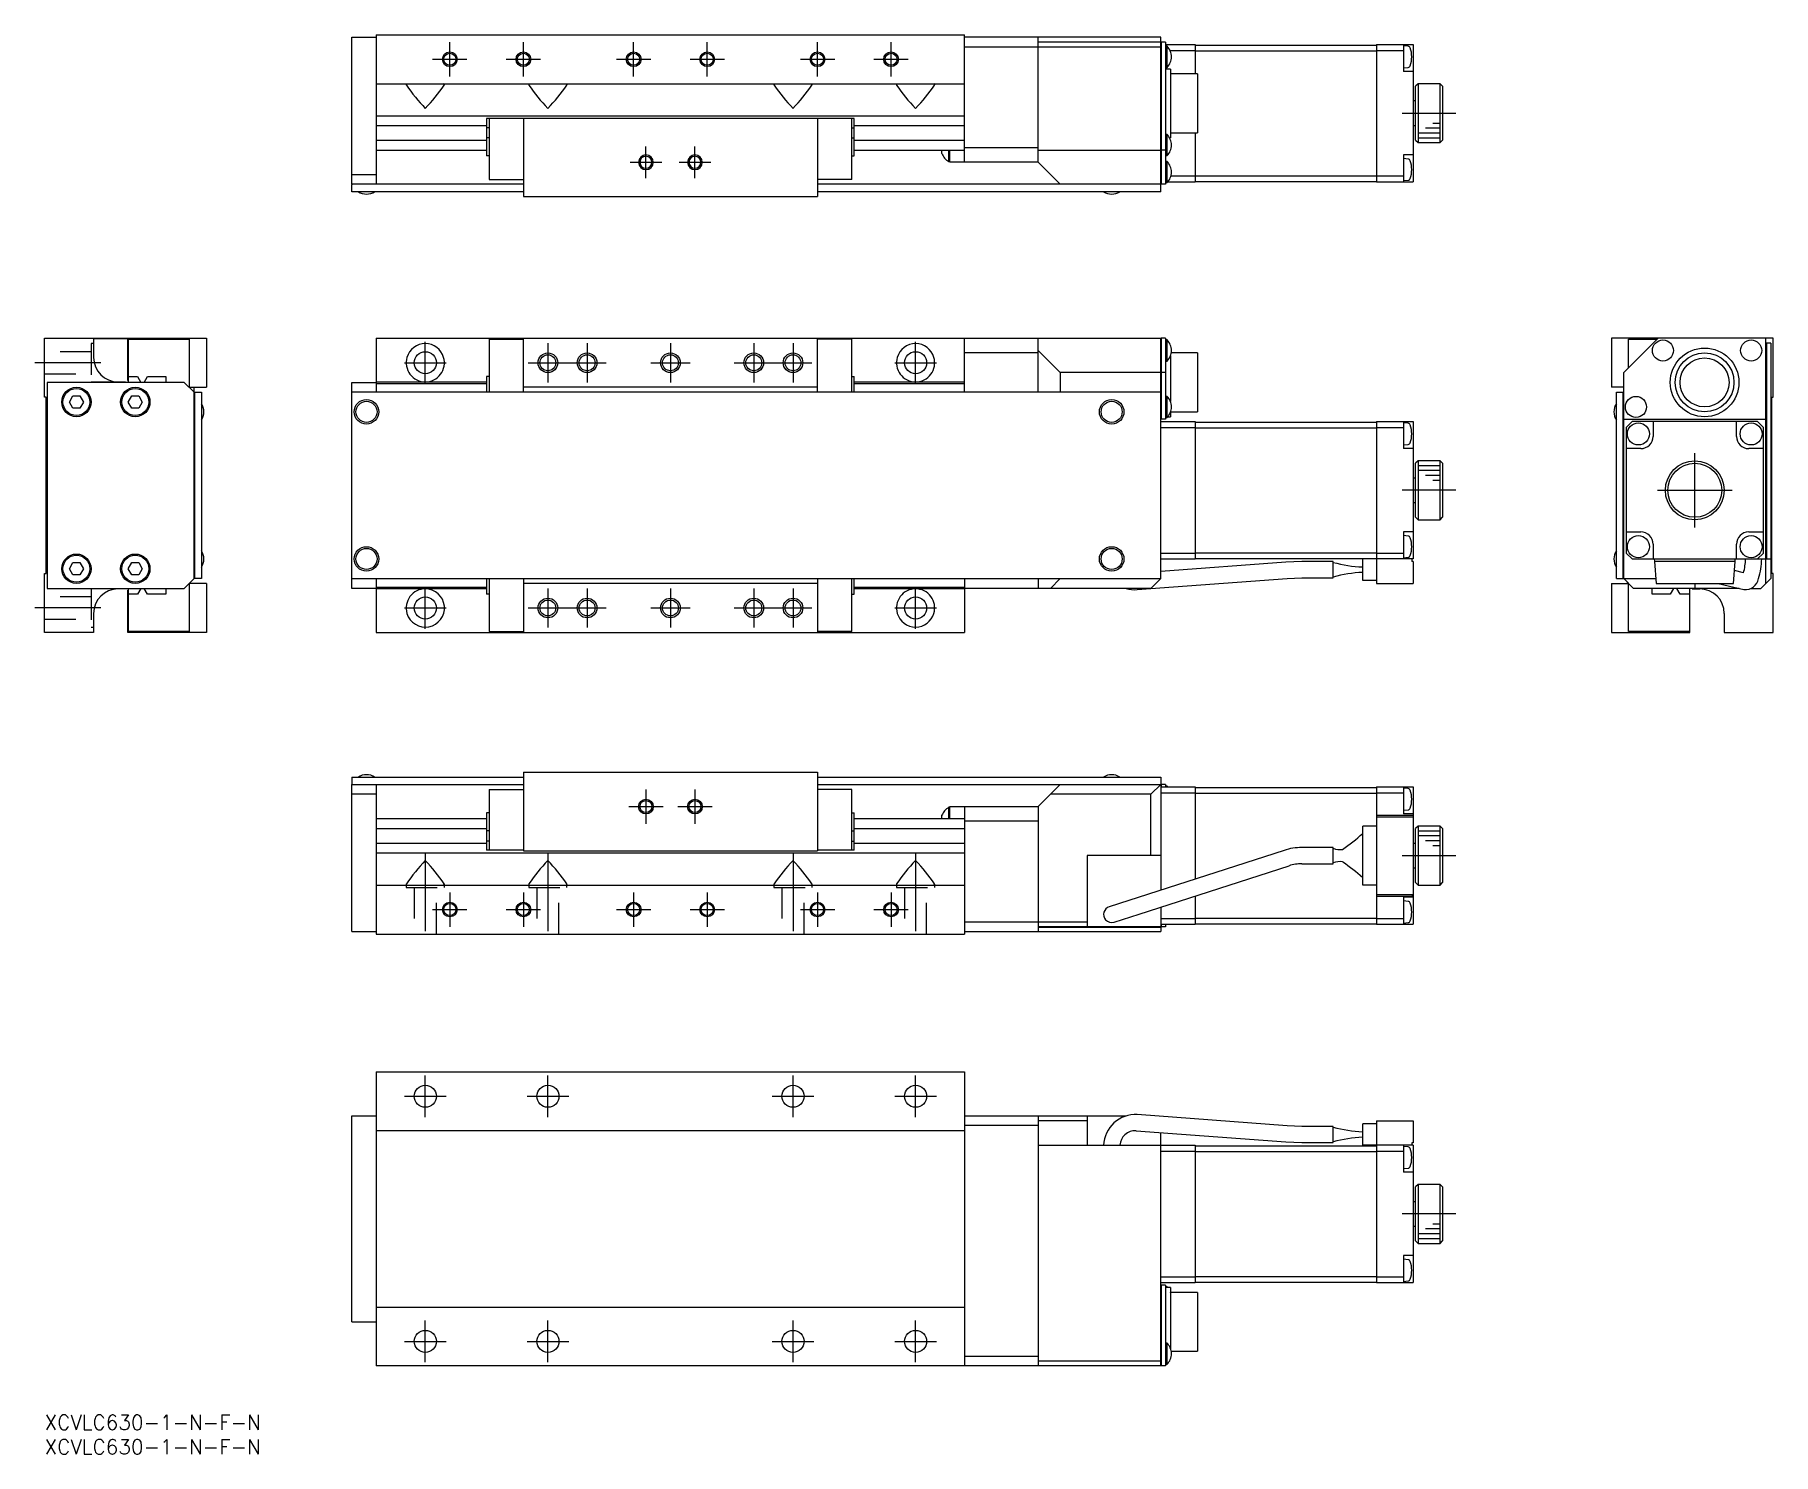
# Model space of a CAD drawing. Extents: x -2 to 353, y -8 to 281.
import ezdxf

# ---------------------------------------------------------------- set-up
doc = ezdxf.new("R2010")
doc.units = 0
doc.header["$LTSCALE"] = 0.5
doc.linetypes.add('CENTER', pattern=[50.8, 31.75, -6.35, 6.35, -6.35])
doc.linetypes.add('DASHED', pattern=[19.05, 12.7, -6.35])
for name, color, linetype in [('MSM_CENTER', 1, 'CENTER'), ('MSM_CONTINUOUS', 7, 'CONTINUOUS'), ('MSM_DASHED', 4, 'DASHED'), ('MSM_NARROW', 5, 'CONTINUOUS'), ('MSM_PART_NUMBER', 7, 'CONTINUOUS')]:
    doc.layers.add(name, color=color, linetype=linetype)
doc.styles.get("Standard").update_dxf_attribs({"font": 'txt.shx', "height": 3, "bigfont": 'bigfont.shx'})

# ---------------------------------------------------------------- blocks, each defined once
blk = doc.blocks.new('*U2')
at = {"layer": 'MSM_PART_NUMBER'}
blk.add_text('XCVLC630-1-N-F-N', height=3, dxfattribs=at).set_placement((0, -3))
blk = doc.blocks.new('*U3')
at = {"layer": 'MSM_PART_NUMBER'}
blk.add_text('XCVLC630-1-N-F-N', height=3, dxfattribs=at).set_placement((0, -8))

msp = doc.modelspace()

# ---------------------------------------------------------------- linework, layer by layer
at = {"layer": 'MSM_CENTER'}
for p, q in [((82.66, 272.96), (82.66, 279.96)), ((97.66, 272.96), (97.66, 279.96)), ((120.16, 272.96), (120.16, 279.96)), ((135.16, 272.96), (135.16, 279.96)), ((157.66, 272.96), (157.66, 279.96)), ((172.66, 272.96), (172.66, 279.96)), ((79.16, 276.46), (86.16, 276.46)), ((94.16, 276.46), (101.16, 276.46)), ((116.66, 276.46), (123.66, 276.46)), ((131.66, 276.46), (138.66, 276.46)), ((154.16, 276.46), (161.16, 276.46)), ((169.16, 276.46), (176.16, 276.46)), ((276.94, 265.46), (287.89, 265.46)), ((119.43, 255.46), (125.89, 255.46)), ((122.66, 252.23), (122.66, 258.69)), ((129.43, 255.46), (135.89, 255.46)), ((132.66, 252.23), (132.66, 258.69)), ((77.66, 210.32), (77.66, 218.82)), ((102.66, 218.57), (102.66, 210.57)), ((110.66, 218.57), (110.66, 210.57)), ((127.66, 218.57), (127.66, 210.57)), ((144.66, 218.57), (144.66, 210.57)), ((152.66, 218.57), (152.66, 210.57)), ((177.66, 210.32), (177.66, 218.82)), ((11.5, 214.57), (-2, 214.57)), ((73.41, 214.57), (81.91, 214.57)), ((98.66, 214.57), (114.66, 214.57)), ((123.66, 214.57), (131.66, 214.57)), ((140.66, 214.57), (156.66, 214.57)), ((173.41, 214.57), (181.91, 214.57)), ((336.6, 180.97), (336.6, 196.17)), ((287.89, 188.57), (276.94, 188.57)), ((329, 188.57), (344.2, 188.57)), ((77.66, 160.32), (77.66, 168.82)), ((102.66, 168.57), (102.66, 160.57)), ((110.66, 168.57), (110.66, 160.57)), ((127.66, 168.57), (127.66, 160.57)), ((144.66, 168.57), (144.66, 160.57)), ((152.66, 168.57), (152.66, 160.57)), ((177.66, 160.32), (177.66, 168.82)), ((11.5, 164.57), (-2, 164.57)), ((73.41, 164.57), (81.91, 164.57)), ((98.66, 164.57), (114.66, 164.57)), ((123.66, 164.57), (131.66, 164.57)), ((140.66, 164.57), (156.66, 164.57)), ((173.41, 164.57), (181.91, 164.57)), ((122.66, 127.57), (122.66, 120.57)), ((132.66, 127.57), (132.66, 120.57)), ((119.16, 124.07), (126.16, 124.07)), ((129.16, 124.07), (136.16, 124.07)), ((77.66, 114.57), (77.66, 96.07)), ((102.66, 114.57), (102.66, 96.07)), ((152.66, 114.57), (152.66, 96.07)), ((177.66, 114.57), (177.66, 96.07)), ((276.94, 114.07), (287.89, 114.07)), ((82.66, 106.57), (82.66, 99.57)), ((97.66, 106.57), (97.66, 99.57)), ((120.16, 106.57), (120.16, 99.57)), ((135.16, 106.57), (135.16, 99.57)), ((157.66, 106.57), (157.66, 99.57)), ((172.66, 106.57), (172.66, 99.57)), ((79.16, 103.07), (86.16, 103.07)), ((94.16, 103.07), (101.16, 103.07)), ((116.66, 103.07), (123.66, 103.07)), ((131.66, 103.07), (138.66, 103.07)), ((154.16, 103.07), (161.16, 103.07)), ((169.16, 103.07), (176.16, 103.07)), ((77.66, 60.75), (77.66, 69.25)), ((102.66, 60.75), (102.66, 69.25)), ((152.66, 60.75), (152.66, 69.25)), ((177.66, 60.75), (177.66, 69.25)), ((73.41, 65), (81.91, 65)), ((98.41, 65), (106.91, 65)), ((148.41, 65), (156.91, 65)), ((173.41, 65), (181.91, 65)), ((287.89, 41), (276.94, 41)), ((77.66, 10.75), (77.66, 19.25)), ((102.66, 10.75), (102.66, 19.25)), ((152.66, 10.75), (152.66, 19.25)), ((177.66, 10.75), (177.66, 19.25)), ((73.41, 15), (81.91, 15)), ((98.41, 15), (106.91, 15)), ((148.41, 15), (156.91, 15)), ((173.41, 15), (181.91, 15))]:
    msp.add_line(p, q, dxfattribs=at)
at = {"layer": 'MSM_CONTINUOUS'}
for p, q in [((62.66, 250.96), (62.66, 280.96)), ((62.66, 280.96), (67.66, 280.96)), ((67.66, 281.46), (67.66, 250.96)), ((67.66, 281.46), (187.66, 281.46)), ((187.66, 255.46), (187.66, 281.46)), ((227.66, 280.96), (187.66, 280.96)), ((202.66, 255.46), (202.66, 280.96)), ((227.66, 280.06), (227.66, 280.96)), ((227.66, 278.96), (187.66, 278.96)), ((227.66, 279.96), (202.66, 279.96)), ((227.66, 280.06), (227.56, 279.96)), ((227.66, 250.96), (227.66, 279.96)), ((227.76, 279.96), (227.66, 279.86)), ((227.76, 279.96), (227.76, 250.96)), ((228.66, 279.96), (227.76, 279.96)), ((228.66, 279.96), (228.66, 250.96)), ((228.66, 279.46), (234.66, 279.46)), ((228.95, 279.11), (228.66, 279.11)), ((228.95, 274.81), (228.95, 279.11)), ((229.57, 278.26), (234.66, 278.26)), ((234.66, 279.46), (234.66, 273.46)), ((234.66, 279.36), (271.66, 279.36)), ((234.66, 278.21), (271.66, 278.21)), ((271.66, 279.46), (271.66, 251.46)), ((271.66, 279.46), (279.16, 279.46)), ((271.66, 278.26), (277.16, 278.26)), ((277.16, 279.46), (277.16, 273.96)), ((278.15, 279.12), (277.16, 279.21)), ((279.16, 279.46), (279.16, 251.46)), ((228.66, 274.81), (228.95, 274.81)), ((229.66, 274.46), (228.66, 274.46)), ((229.66, 274.46), (229.66, 260.46)), ((235.16, 273.46), (229.66, 273.46)), ((235.16, 273.46), (235.16, 261.46)), ((277.16, 274.71), (278.15, 274.79)), ((279.16, 273.96), (277.16, 273.96)), ((67.66, 271.46), (187.66, 271.46)), ((73.76, 271.33), (73.92, 271.46)), ((81.56, 271.33), (81.4, 271.46)), ((98.76, 271.33), (98.92, 271.46)), ((106.56, 271.33), (106.4, 271.46)), ((148.76, 271.33), (148.92, 271.46)), ((156.56, 271.33), (156.4, 271.46)), ((173.76, 271.33), (173.92, 271.46)), ((181.56, 271.33), (181.4, 271.46)), ((280.16, 271.46), (279.66, 270.96)), ((279.66, 259.96), (279.66, 270.96)), ((284.66, 271.46), (280.16, 271.46)), ((280.16, 271.46), (280.16, 259.46)), ((285.16, 270.96), (284.66, 271.46)), ((284.66, 259.46), (284.66, 271.46)), ((285.16, 270.96), (285.16, 259.96)), ((279.66, 267.96), (279.16, 267.96)), ((67.66, 264.96), (187.66, 264.96)), ((67.66, 262.99), (90.16, 262.99)), ((90.16, 264.36), (90.16, 256.76)), ((97.66, 264.36), (90.16, 264.36)), ((90.66, 262.48), (90.16, 262.48)), ((90.66, 264.36), (90.66, 251.96)), ((97.66, 264.46), (97.66, 248.46)), ((97.66, 264.46), (157.66, 264.46)), ((157.66, 264.46), (157.66, 248.46)), ((165.16, 264.36), (157.66, 264.36)), ((164.66, 251.96), (164.66, 264.36)), ((164.66, 262.48), (165.16, 262.48)), ((165.16, 256.76), (165.16, 264.36)), ((165.16, 262.99), (187.66, 262.99)), ((279.16, 262.96), (279.66, 262.96)), ((90.16, 259.92), (67.66, 259.92)), ((90.66, 260.43), (90.16, 260.43)), ((164.66, 260.43), (165.16, 260.43)), ((187.66, 259.92), (165.16, 259.92)), ((228.95, 261.11), (228.66, 261.11)), ((228.95, 256.81), (228.95, 261.11)), ((229.46, 260.46), (229.66, 260.46)), ((229.66, 261.46), (235.16, 261.46)), ((234.66, 261.46), (234.66, 251.46)), ((279.66, 259.96), (280.16, 259.46)), ((280.16, 259.46), (284.66, 259.46)), ((284.66, 259.46), (285.16, 259.96)), ((67.66, 257.96), (90.16, 257.96)), ((90.66, 256.76), (90.16, 256.76)), ((90.66, 256.76), (90.16, 256.76)), ((164.66, 256.76), (165.16, 256.76)), ((164.66, 256.76), (165.16, 256.76)), ((165.16, 257.96), (187.66, 257.96)), ((183.01, 257.24), (183.01, 257.96)), ((184.46, 255.61), (184.46, 257.96)), ((184.46, 255.61), (184.66, 255.61)), ((184.66, 255.46), (184.66, 257.96)), ((202.66, 255.46), (184.66, 255.46)), ((187.66, 258.46), (202.66, 258.46)), ((202.66, 257.96), (227.66, 257.96)), ((202.66, 255.46), (207.16, 250.96)), ((227.66, 258), (227.76, 257.96)), ((228.66, 257.96), (227.76, 257.96)), ((228.66, 256.81), (228.95, 256.81)), ((228.95, 255.61), (228.66, 255.61)), ((228.95, 251.31), (228.95, 255.61)), ((277.16, 256.96), (277.16, 251.46)), ((279.16, 256.96), (277.16, 256.96)), ((278.15, 256.12), (277.16, 256.21)), ((62.66, 252.96), (67.66, 252.96)), ((90.66, 251.96), (97.66, 251.96)), ((90.66, 251.96), (97.66, 251.96)), ((164.66, 251.96), (157.66, 251.96)), ((164.66, 251.96), (157.66, 251.96)), ((229.75, 252.66), (234.66, 252.66)), ((234.66, 252.7), (271.66, 252.7)), ((271.66, 252.66), (277.16, 252.66)), ((277.16, 251.71), (278.15, 251.79)), ((97.66, 250.96), (62.66, 250.96)), ((62.76, 250.96), (62.66, 250.86)), ((62.66, 249.46), (62.66, 250.86)), ((97.66, 249.46), (62.66, 249.46)), ((97.66, 248.46), (157.66, 248.46)), ((227.66, 250.96), (157.66, 250.96)), ((227.66, 249.46), (157.66, 249.46)), ((227.66, 250.86), (227.56, 250.96)), ((227.66, 251.06), (227.76, 250.96)), ((227.66, 249.46), (227.66, 250.86)), ((228.66, 250.96), (227.76, 250.96)), ((228.66, 251.31), (228.95, 251.31)), ((229.1, 251.46), (234.66, 251.46)), ((234.66, 251.56), (271.66, 251.56)), ((271.66, 251.46), (279.16, 251.46)), ((0, 207.57), (0, 219.57)), ((0, 219.57), (33, 219.57)), ((10, 219.57), (10, 215.67)), ((17, 219.47), (10, 219.47)), ((17, 210.97), (17, 219.57)), ((17.1, 210.57), (17.1, 219.37)), ((17.1, 219.37), (29.5, 219.37)), ((29.5, 219.37), (29.5, 209.57)), ((33, 219.57), (33, 209.57)), ((67.66, 219.57), (227.66, 219.57)), ((67.66, 219.57), (67.66, 208.57)), ((90.66, 219.37), (90.66, 208.57)), ((90.66, 219.37), (97.66, 219.37)), ((97.66, 208.57), (97.66, 219.57)), ((157.66, 208.57), (157.66, 219.57)), ((164.66, 219.37), (157.66, 219.37)), ((164.66, 208.57), (164.66, 219.37)), ((187.66, 208.57), (187.66, 219.57)), ((202.66, 216.57), (187.66, 216.57)), ((202.66, 208.57), (202.66, 219.57)), ((202.66, 217.07), (207.16, 212.57)), ((227.66, 170.57), (227.66, 219.57)), ((227.66, 219.47), (227.76, 219.57)), ((227.76, 219.57), (227.76, 203.07)), ((228.66, 219.57), (227.76, 219.57)), ((228.66, 219.57), (228.66, 203.07)), ((228.95, 219.22), (228.66, 219.22)), ((228.95, 214.92), (228.95, 219.22)), ((235.16, 216.57), (229.82, 216.57)), ((235.16, 216.57), (235.16, 204.57)), ((352.6, 219.57), (319.6, 219.57)), ((319.6, 219.57), (319.6, 209.57)), ((329.1, 219.57), (322.1, 212.57)), ((323.1, 219.37), (328.9, 219.37)), ((323.1, 213.57), (323.1, 219.37)), ((351.1, 169.57), (351.1, 219.57)), ((352.1, 218.57), (351.1, 218.57)), ((351.2, 218.57), (351.2, 174.57)), ((352.1, 218.57), (352.1, 170.57)), ((352.6, 207.57), (352.6, 219.57)), ((228.66, 214.92), (228.95, 214.92)), ((229.66, 216), (229.66, 206.65)), ((28.5, 210.57), (0.5, 210.57)), ((0.5, 210.57), (0.5, 168.57)), ((15, 210.67), (16.5, 210.67)), ((16.5, 210.57), (16.5, 210.67)), ((17.1, 210.97), (17, 210.97)), ((17.1, 211.77), (18.98, 211.77)), ((18.98, 211.77), (19.66, 210.58)), ((20.34, 210.58), (21.02, 211.77)), ((21.02, 211.77), (24.7, 211.77)), ((24.7, 211.77), (24.7, 210.57)), ((30.5, 208.57), (28.5, 210.57)), ((29.7, 209.57), (33, 209.57)), ((29.7, 209.37), (29.7, 209.57)), ((30.5, 170.57), (30.5, 209.57)), ((62.66, 168.57), (62.66, 210.57)), ((62.66, 210.57), (67.66, 210.57)), ((67.66, 210.67), (90.16, 210.67)), ((67.66, 210.37), (90.16, 210.37)), ((90.66, 211.77), (90.16, 211.77)), ((90.16, 211.77), (90.16, 208.57)), ((157.66, 209.57), (97.66, 209.57)), ((164.66, 211.77), (165.16, 211.77)), ((165.16, 208.57), (165.16, 211.77)), ((165.16, 210.67), (187.66, 210.67)), ((165.16, 210.37), (187.66, 210.37)), ((207.16, 212.57), (207.16, 208.57)), ((227.66, 212.57), (207.16, 212.57)), ((227.66, 212.53), (227.76, 212.57)), ((228.66, 212.57), (227.76, 212.57)), ((322.1, 209.57), (319.6, 209.57)), ((322.1, 170.57), (322.1, 212.57)), ((0.3, 207.57), (0, 207.57)), ((0.3, 171.57), (0.3, 207.57)), ((5.06, 206.57), (5.78, 207.82)), ((5.78, 205.32), (5.06, 206.57)), ((5.78, 207.82), (7.22, 207.82)), ((7.22, 207.82), (7.94, 206.57)), ((7.94, 206.57), (7.22, 205.32)), ((17.06, 206.57), (17.78, 207.82)), ((17.78, 205.32), (17.06, 206.57)), ((17.78, 207.82), (19.22, 207.82)), ((19.22, 207.82), (19.94, 206.57)), ((19.94, 206.57), (19.22, 205.32)), ((30.5, 208.57), (32, 208.57)), ((30.6, 208.57), (30.6, 170.57)), ((32, 208.57), (32, 170.57)), ((227.66, 208.57), (62.66, 208.57)), ((228.95, 207.72), (228.66, 207.72)), ((228.95, 203.42), (228.95, 207.72)), ((320.6, 208.57), (322.1, 208.57)), ((320.6, 170.57), (320.6, 208.57)), ((322, 170.57), (322, 208.57)), ((352.3, 207.57), (352.6, 207.57)), ((352.3, 171.57), (352.3, 207.57)), ((7.22, 205.32), (5.78, 205.32)), ((19.22, 205.32), (17.78, 205.32)), ((227.66, 203.17), (227.76, 203.07)), ((227.66, 202.57), (234.66, 202.57)), ((228.66, 203.07), (227.76, 203.07)), ((228.66, 203.42), (228.95, 203.42)), ((229.1, 203.57), (229.66, 203.57)), ((229.66, 204.5), (229.66, 203.57)), ((229.69, 204.57), (235.16, 204.57)), ((234.66, 202.57), (234.66, 174.57)), ((234.66, 202.47), (271.66, 202.47)), ((271.66, 202.57), (279.16, 202.57)), ((271.66, 202.57), (271.66, 169.57)), ((277.16, 202.57), (277.16, 197.07)), ((278.15, 202.24), (277.16, 202.32)), ((279.16, 202.57), (279.16, 174.57)), ((322.1, 203.07), (351.1, 203.07)), ((323.8, 202.57), (322.6, 201.37)), ((349.4, 202.57), (323.8, 202.57)), ((328.1, 202.57), (328.1, 199.57)), ((345.1, 199.57), (345.1, 202.57)), ((350.6, 201.37), (349.4, 202.57)), ((227.66, 201.37), (234.66, 201.37)), ((234.66, 201.33), (271.66, 201.33)), ((271.66, 201.37), (277.16, 201.37)), ((322.6, 201.37), (322.6, 175.77)), ((350.6, 175.77), (350.6, 201.37)), ((277.16, 197.82), (278.15, 197.91)), ((279.16, 197.07), (277.16, 197.07)), ((325.6, 197.07), (322.6, 197.07)), ((350.6, 197.07), (347.6, 197.07)), ((280.16, 194.57), (279.66, 194.07)), ((279.66, 183.07), (279.66, 194.07)), ((280.16, 194.57), (280.16, 182.57)), ((284.66, 194.57), (280.16, 194.57)), ((284.66, 182.57), (284.66, 194.57)), ((285.16, 194.07), (284.66, 194.57)), ((285.16, 194.07), (285.16, 183.07)), ((279.66, 191.07), (279.16, 191.07)), ((279.16, 186.07), (279.66, 186.07)), ((279.66, 183.07), (280.16, 182.57)), ((280.16, 182.57), (284.66, 182.57)), ((284.66, 182.57), (285.16, 183.07)), ((277.16, 180.07), (277.16, 174.57)), ((279.16, 180.07), (277.16, 180.07)), ((278.15, 179.24), (277.16, 179.32)), ((322.6, 180.07), (325.6, 180.07)), ((328.1, 177.57), (328.1, 174.57)), ((345.1, 174.57), (345.1, 177.57)), ((347.6, 180.07), (350.6, 180.07)), ((5.06, 172.57), (5.78, 173.82)), ((5.78, 173.82), (7.22, 173.82)), ((7.22, 173.82), (7.94, 172.57)), ((17.06, 172.57), (17.78, 173.82)), ((17.78, 173.82), (19.22, 173.82)), ((19.22, 173.82), (19.94, 172.57)), ((227.66, 175.77), (234.66, 175.77)), ((227.66, 174.67), (227.76, 174.57)), ((253.21, 173.9), (227.66, 171.98)), ((227.76, 174.57), (234.66, 174.57)), ((234.66, 175.82), (271.66, 175.82)), ((234.66, 174.67), (271.66, 174.67)), ((256.48, 174.02), (253.21, 173.9)), ((262.86, 174.02), (256.48, 174.02)), ((262.86, 170.72), (262.86, 174.02)), ((268.86, 170.17), (268.86, 174.57)), ((279.16, 174.57), (268.86, 174.57)), ((271.66, 175.77), (277.16, 175.77)), ((277.16, 174.82), (278.15, 174.91)), ((278.86, 174.57), (278.86, 174.07)), ((279.16, 174.07), (278.86, 174.07)), ((279.16, 174.07), (279.16, 169.57)), ((322.6, 175.77), (323.8, 174.57)), ((323.8, 174.57), (351.1, 174.57)), ((328.35, 174.57), (328.39, 174.07)), ((344.82, 174.07), (328.39, 174.07)), ((328.39, 174.07), (328.7, 169.57)), ((344.5, 169.57), (344.82, 174.07)), ((344.82, 174.07), (344.85, 174.57)), ((349.4, 174.57), (350.6, 175.77)), ((351.2, 174.57), (351.1, 174.67)), ((351.2, 174.57), (352.1, 174.57)), ((0, 159.57), (0, 171.57)), ((0, 171.57), (0.3, 171.57)), ((5.78, 171.32), (5.06, 172.57)), ((7.22, 171.32), (5.78, 171.32)), ((7.94, 172.57), (7.22, 171.32)), ((17.78, 171.32), (17.06, 172.57)), ((19.22, 171.32), (17.78, 171.32)), ((19.94, 172.57), (19.22, 171.32)), ((28.5, 168.57), (30.5, 170.57)), ((32, 170.57), (30.5, 170.57)), ((62.66, 170.57), (227.66, 170.57)), ((67.66, 170.57), (67.66, 159.57)), ((90.16, 170.57), (90.16, 167.37)), ((90.66, 170.57), (90.66, 159.77)), ((97.66, 170.57), (97.66, 159.57)), ((157.66, 170.57), (157.66, 159.57)), ((164.66, 159.77), (164.66, 170.57)), ((165.16, 167.37), (165.16, 170.57)), ((187.66, 170.57), (187.66, 159.57)), ((202.66, 170.57), (202.66, 168.57)), ((207.16, 170.57), (205.16, 168.57)), ((222.89, 168.31), (253.46, 170.61)), ((225.66, 168.57), (227.66, 170.57)), ((253.46, 170.61), (256.48, 170.72)), ((256.48, 170.72), (262.86, 170.72)), ((320.6, 170.57), (328.63, 170.57)), ((324.1, 168.57), (322.1, 170.57)), ((346.53, 171.75), (344.69, 172.18)), ((350.1, 168.57), (352.1, 170.57)), ((352.6, 171.57), (352.3, 171.57)), ((352.6, 159.57), (352.6, 171.57)), ((0.5, 168.57), (28.5, 168.57)), ((16.5, 168.47), (15, 168.47)), ((16.5, 168.47), (16.5, 168.57)), ((17, 159.57), (17, 168.17)), ((17, 168.17), (17.1, 168.17)), ((17.1, 159.77), (17.1, 168.57)), ((18.98, 167.37), (17.1, 167.37)), ((19.66, 168.57), (18.98, 167.37)), ((21.02, 167.37), (20.34, 168.57)), ((24.7, 167.37), (21.02, 167.37)), ((24.7, 168.57), (24.7, 167.37)), ((29.5, 169.57), (29.5, 159.77)), ((29.7, 169.57), (29.7, 169.77)), ((33, 169.57), (29.7, 169.57)), ((33, 169.57), (33, 159.57)), ((67.66, 168.57), (62.66, 168.57)), ((90.16, 168.77), (67.66, 168.77)), ((90.16, 168.47), (67.66, 168.47)), ((90.66, 167.37), (90.16, 167.37)), ((157.66, 169.57), (97.66, 169.57)), ((164.66, 167.37), (165.16, 167.37)), ((187.66, 168.77), (165.16, 168.77)), ((187.66, 168.47), (165.16, 168.47)), ((225.66, 168.57), (187.66, 168.57)), ((271.66, 170.17), (268.86, 170.17)), ((271.66, 169.57), (279.16, 169.57)), ((319.6, 169.57), (319.6, 159.57)), ((319.6, 169.57), (322.9, 169.57)), ((322.9, 169.57), (322.9, 169.77)), ((323.1, 159.77), (323.1, 169.57)), ((345.63, 168.57), (324.1, 168.57)), ((327.9, 167.37), (327.9, 168.57)), ((331.58, 167.37), (327.9, 167.37)), ((328.7, 169.57), (344.5, 169.57)), ((332.27, 168.57), (331.58, 167.37)), ((333.63, 167.37), (332.94, 168.57)), ((335.5, 167.37), (333.63, 167.37)), ((335.5, 168.57), (335.5, 159.77)), ((335.6, 168.17), (335.5, 168.17)), ((335.6, 159.57), (335.6, 168.17)), ((336.1, 168.47), (336.1, 168.57)), ((336.1, 168.47), (337.6, 168.47)), ((336.6, 169.57), (336.6, 168.57)), ((341.34, 169.57), (346.58, 168.35)), ((346.58, 168.35), (346.6, 168.35)), ((348.13, 168.57), (350.1, 168.57)), ((10, 163.47), (10, 159.57)), ((342.6, 163.47), (342.6, 159.57)), ((10, 159.57), (0, 159.57)), ((33, 159.57), (17, 159.57)), ((29.5, 159.77), (17.1, 159.77)), ((67.66, 159.57), (187.66, 159.57)), ((90.66, 159.77), (97.66, 159.77)), ((164.66, 159.77), (157.66, 159.77)), ((319.6, 159.57), (335.6, 159.57)), ((335.5, 159.77), (323.1, 159.77)), ((342.6, 159.57), (352.6, 159.57)), ((62.66, 130.07), (62.66, 128.67)), ((62.66, 130.07), (97.66, 130.07)), ((62.66, 128.67), (62.76, 128.57)), ((62.66, 128.57), (97.66, 128.57)), ((62.66, 98.57), (62.66, 128.57)), ((67.66, 128.57), (67.66, 98.07)), ((97.66, 131.07), (97.66, 115.07)), ((97.66, 131.07), (157.66, 131.07)), ((157.66, 131.07), (157.66, 115.07)), ((157.66, 130.07), (227.66, 130.07)), ((157.66, 128.57), (227.66, 128.57)), ((207.16, 128.57), (202.76, 124.17)), ((225.66, 126.57), (227.66, 128.57)), ((227.56, 128.57), (227.66, 128.67)), ((227.66, 130.07), (227.66, 128.67)), ((227.66, 128.57), (227.66, 107.02)), ((227.66, 128.47), (227.76, 128.57)), ((227.66, 128.07), (234.66, 128.07)), ((227.76, 128.57), (227.76, 128.07)), ((228.66, 128.57), (227.76, 128.57)), ((228.66, 128.57), (228.66, 128.07)), ((228.95, 128.22), (228.66, 128.22)), ((228.95, 128.07), (228.95, 128.22)), ((234.66, 128.07), (234.66, 109.28)), ((234.66, 127.97), (271.66, 127.97)), ((271.66, 128.07), (271.66, 100.07)), ((271.66, 128.07), (279.16, 128.07)), ((277.16, 128.07), (277.16, 122.57)), ((278.15, 127.73), (277.16, 127.82)), ((279.16, 128.07), (279.16, 100.07)), ((67.66, 126.57), (62.66, 126.57)), ((90.66, 127.57), (90.66, 115.17)), ((90.66, 127.57), (97.66, 127.57)), ((164.66, 127.57), (157.66, 127.57)), ((164.66, 115.17), (164.66, 127.57)), ((202.66, 124.07), (202.76, 124.17)), ((225.66, 126.57), (205.16, 126.57)), ((225.66, 114.07), (225.66, 126.57)), ((227.66, 126.97), (227.76, 126.87)), ((227.76, 126.87), (234.66, 126.87)), ((227.76, 107.06), (227.76, 126.87)), ((234.66, 126.82), (271.66, 126.82)), ((271.66, 126.87), (277.16, 126.87)), ((90.16, 121.57), (67.66, 121.57)), ((90.16, 122.77), (90.16, 115.17)), ((90.66, 122.77), (90.16, 122.77)), ((164.66, 122.77), (165.16, 122.77)), ((165.16, 115.17), (165.16, 122.77)), ((187.66, 121.57), (165.16, 121.57)), ((183.01, 121.57), (183.01, 122.29)), ((184.46, 121.57), (184.46, 123.92)), ((184.66, 123.92), (184.46, 123.92)), ((184.66, 124.07), (202.66, 124.07)), ((184.66, 121.57), (184.66, 124.07)), ((187.66, 124.07), (187.66, 98.07)), ((202.66, 121.07), (187.76, 121.07)), ((202.66, 124.07), (202.66, 98.57)), ((271.66, 122.32), (278.86, 122.32)), ((271.66, 121.97), (279.16, 121.97)), ((277.16, 123.32), (278.15, 123.4)), ((279.16, 122.57), (277.16, 122.57)), ((278.86, 122.32), (278.86, 122.28)), ((279.16, 122.28), (278.86, 122.28)), ((67.66, 119.6), (90.16, 119.6)), ((90.66, 119.09), (90.16, 119.09)), ((90.66, 117.04), (90.16, 117.04)), ((164.66, 119.09), (165.16, 119.09)), ((164.66, 117.04), (165.16, 117.04)), ((165.16, 119.6), (187.66, 119.6)), ((268.86, 108.07), (268.86, 120.07)), ((271.66, 120.07), (268.86, 120.07)), ((280.16, 120.07), (279.66, 119.57)), ((279.66, 108.57), (279.66, 119.57)), ((280.16, 120.07), (280.16, 108.07)), ((284.66, 120.07), (280.16, 120.07)), ((284.66, 108.07), (284.66, 120.07)), ((285.16, 119.57), (284.66, 120.07)), ((285.16, 119.57), (285.16, 108.57)), ((90.16, 116.53), (67.66, 116.53)), ((187.66, 114.57), (67.66, 114.57)), ((97.66, 115.17), (90.16, 115.17)), ((97.66, 115.07), (157.66, 115.07)), ((165.16, 115.17), (157.66, 115.17)), ((187.66, 116.53), (165.16, 116.53)), ((212.66, 114.07), (212.66, 99.57)), ((227.66, 114.07), (212.66, 114.07)), ((252.82, 115.14), (217.17, 103.64)), ((262.86, 115.72), (256.48, 115.72)), ((262.86, 112.42), (262.86, 115.72)), ((279.66, 116.57), (279.16, 116.57)), ((223.27, 102.14), (253.84, 112)), ((256.48, 112.42), (262.86, 112.42)), ((264.72, 112.81), (264.81, 112.77)), ((279.16, 111.57), (279.66, 111.57)), ((67.66, 108.07), (187.66, 108.07)), ((73.76, 108.19), (73.92, 108.07)), ((81.56, 108.19), (81.4, 108.07)), ((98.76, 108.19), (98.92, 108.07)), ((106.56, 108.19), (106.4, 108.07)), ((148.76, 108.19), (148.92, 108.07)), ((156.56, 108.19), (156.4, 108.07)), ((173.76, 108.19), (173.92, 108.07)), ((181.56, 108.19), (181.4, 108.07)), ((271.66, 108.07), (268.86, 108.07)), ((279.66, 108.57), (280.16, 108.07)), ((280.16, 108.07), (284.66, 108.07)), ((284.66, 108.07), (285.16, 108.57)), ((227.66, 103.56), (227.66, 99.57)), ((227.76, 101.27), (227.76, 103.59)), ((234.66, 105.82), (234.66, 100.07)), ((271.66, 106.17), (279.16, 106.17)), ((271.66, 105.82), (278.86, 105.82)), ((277.16, 105.57), (277.16, 100.07)), ((279.16, 105.57), (277.16, 105.57)), ((278.15, 104.73), (277.16, 104.82)), ((279.16, 105.85), (278.86, 105.85)), ((278.86, 105.85), (278.86, 105.82)), ((187.66, 100.57), (212.66, 100.57)), ((227.66, 99.57), (202.66, 99.57)), ((202.66, 99.47), (227.66, 99.47)), ((218.18, 100.5), (223.27, 102.14)), ((227.66, 99.47), (227.56, 99.57)), ((227.76, 101.27), (227.66, 101.17)), ((227.66, 100.07), (234.66, 100.07)), ((227.76, 99.57), (227.66, 99.67)), ((227.66, 99.47), (227.66, 98.57)), ((227.76, 101.27), (234.66, 101.27)), ((227.76, 100.07), (227.76, 99.57)), ((228.66, 99.57), (227.76, 99.57)), ((228.66, 100.07), (228.66, 99.57)), ((234.66, 101.31), (271.66, 101.31)), ((234.66, 100.17), (271.66, 100.17)), ((271.66, 101.27), (277.16, 101.27)), ((271.66, 100.07), (279.16, 100.07)), ((277.16, 100.32), (278.15, 100.4)), ((62.66, 98.57), (67.66, 98.57)), ((67.66, 98.07), (187.66, 98.07)), ((187.66, 98.57), (227.66, 98.57)), ((67.66, 70), (187.66, 70)), ((67.66, 70), (67.66, 10)), ((187.66, 70), (187.66, 10)), ((62.66, 61), (67.66, 61)), ((62.66, 19), (62.66, 61)), ((187.66, 61), (220.59, 61)), ((202.66, 61), (202.66, 10)), ((212.66, 61), (212.66, 55)), ((253.46, 58.96), (222.89, 61.26)), ((67.66, 58), (187.66, 58)), ((202.66, 59), (187.66, 59)), ((212.66, 60), (202.66, 60)), ((222.64, 57.97), (253.21, 55.67)), ((227.66, 10), (227.66, 57.59)), ((256.48, 58.85), (253.46, 58.96)), ((262.86, 58.85), (256.48, 58.85)), ((262.86, 55.55), (262.86, 58.85)), ((268.86, 55), (268.86, 59.4)), ((271.66, 59.4), (268.86, 59.4)), ((271.66, 60), (271.66, 27)), ((271.66, 60), (279.16, 60)), ((279.16, 60), (279.16, 55.5)), ((202.66, 55), (227.66, 55)), ((227.76, 55), (227.66, 54.9)), ((227.66, 53.8), (234.66, 53.8)), ((227.76, 55), (234.66, 55)), ((234.66, 55), (234.66, 27)), ((234.66, 54.9), (271.66, 54.9)), ((234.66, 53.76), (271.66, 53.76)), ((253.21, 55.67), (256.48, 55.55)), ((256.48, 55.55), (262.86, 55.55)), ((279.16, 55), (268.86, 55)), ((271.66, 53.8), (277.16, 53.8)), ((277.16, 55), (277.16, 49.5)), ((278.15, 54.66), (277.16, 54.75)), ((279.16, 55.5), (278.86, 55.5)), ((278.86, 55.5), (278.86, 55)), ((279.16, 55), (279.16, 27)), ((277.16, 50.25), (278.15, 50.34)), ((279.16, 49.5), (277.16, 49.5)), ((280.16, 47), (279.66, 46.5)), ((279.66, 35.5), (279.66, 46.5)), ((280.16, 47), (280.16, 35)), ((284.66, 47), (280.16, 47)), ((284.66, 35), (284.66, 47)), ((285.16, 46.5), (284.66, 47)), ((285.16, 46.5), (285.16, 35.5)), ((279.66, 43.5), (279.16, 43.5)), ((279.16, 38.5), (279.66, 38.5)), ((279.66, 35.5), (280.16, 35)), ((284.66, 35), (285.16, 35.5)), ((279.16, 32.5), (277.16, 32.5)), ((277.16, 32.5), (277.16, 27)), ((280.16, 35), (284.66, 35)), ((278.15, 31.66), (277.16, 31.75)), ((227.66, 28.2), (234.66, 28.2)), ((227.66, 27), (234.66, 27)), ((227.76, 26.5), (227.66, 26.4)), ((227.76, 26.5), (227.76, 10)), ((228.66, 26.5), (227.76, 26.5)), ((228.66, 26.5), (228.66, 10)), ((228.95, 26.15), (228.66, 26.15)), ((229.66, 26), (228.66, 26)), ((228.95, 26), (228.95, 26.15)), ((229.66, 26), (229.66, 13.58)), ((235.16, 25), (229.66, 25)), ((234.66, 28.24), (271.66, 28.24)), ((234.66, 27.1), (271.66, 27.1)), ((235.16, 25), (235.16, 13)), ((271.66, 28.2), (277.16, 28.2)), ((271.66, 27), (279.16, 27)), ((277.16, 27.25), (278.15, 27.34)), ((67.66, 22), (187.66, 22)), ((62.66, 19), (67.66, 19)), ((228.95, 14.65), (228.66, 14.65)), ((228.95, 10.35), (228.95, 14.65)), ((187.66, 12), (202.66, 12)), ((227.66, 11), (202.66, 11)), ((229.82, 13), (235.16, 13)), ((227.66, 10), (67.66, 10)), ((227.76, 10), (227.66, 10.1)), ((228.66, 10), (227.76, 10)), ((228.66, 10.35), (228.95, 10.35))]:
    msp.add_line(p, q, dxfattribs=at)
for centre, radius in [((82.66, 276.46), 1.23), ((97.66, 276.46), 1.23), ((120.16, 276.46), 1.23), ((135.16, 276.46), 1.23), ((157.66, 276.46), 1.23), ((172.66, 276.46), 1.23), ((77.66, 214.57), 2.25), ((177.66, 214.57), 2.25), ((330.1, 217.07), 2.15), ((338.6, 210.57), 7), ((338.6, 210.57), 6), ((348.1, 217.07), 2.15), ((102.66, 214.57), 1.62), ((110.66, 214.57), 1.62), ((127.66, 214.57), 1.62), ((144.66, 214.57), 1.62), ((152.66, 214.57), 1.62), ((338.6, 210.57), 5), ((6.5, 206.57), 3), ((6.5, 206.57), 2.75), ((18.5, 206.57), 3), ((18.5, 206.57), 2.75), ((65.66, 204.57), 2.5), ((65.66, 204.57), 2.15), ((217.66, 204.57), 2.5), ((217.66, 204.57), 2.15), ((324.6, 205.57), 2.15), ((325.1, 200.07), 2.25), ((348.1, 200.07), 2.25), ((336.6, 188.57), 6), ((336.6, 188.57), 5.5), ((325.1, 177.07), 2.25), ((348.1, 177.07), 2.25), ((6.5, 172.57), 3), ((6.5, 172.57), 2.75), ((18.5, 172.57), 3), ((18.5, 172.57), 2.75), ((65.66, 174.57), 2.5), ((65.66, 174.57), 2.15), ((217.66, 174.57), 2.5), ((217.66, 174.57), 2.15), ((77.66, 164.57), 2.25), ((177.66, 164.57), 2.25), ((102.66, 164.57), 1.62), ((110.66, 164.57), 1.62), ((127.66, 164.57), 1.62), ((144.66, 164.57), 1.62), ((152.66, 164.57), 1.62), ((122.66, 124.07), 1.23), ((132.66, 124.07), 1.23), ((82.66, 103.07), 1.23), ((97.66, 103.07), 1.23), ((120.16, 103.07), 1.23), ((135.16, 103.07), 1.23), ((157.66, 103.07), 1.23), ((172.66, 103.07), 1.23), ((77.66, 65), 2.25), ((102.66, 65), 2.25), ((152.66, 65), 2.25), ((177.66, 65), 2.25), ((77.66, 15), 2.25), ((102.66, 15), 2.25), ((152.66, 15), 2.25), ((177.66, 15), 2.25)]:
    msp.add_circle(centre, radius, dxfattribs=at)
at = {"layer": 'MSM_CONTINUOUS', "extrusion": (0, 0, -1)}
for centre in [(-122.66, 255.46), (-132.66, 255.46)]:
    msp.add_circle(centre, 1.23, dxfattribs=at)
at = {"layer": 'MSM_CONTINUOUS'}
for centre, radius, start, end in [((226.86, 276.96), 3, 314.22, 45.78), ((278.1, 278.62), 0.5, 17.6292, 85), ((272.86, 276.96), 6, 342.3708, 17.6292), ((278.1, 275.29), 0.5, 275, 342.3708), ((74.12, 271.34), 0.353, 181.1963, 204.3383), ((103.91, 291.83), 36.51, 214.4176, 224.0302), ((51.41, 291.83), 36.51, 315.9698, 325.5824), ((81.21, 271.34), 0.353, 335.6617, 358.8037), ((99.12, 271.34), 0.353, 181.1963, 204.3383), ((128.91, 291.83), 36.51, 214.4176, 224.0302), ((76.41, 291.83), 36.51, 315.9698, 325.5824), ((106.21, 271.34), 0.353, 335.6617, 358.8037), ((149.12, 271.34), 0.353, 181.1963, 204.3383), ((178.91, 291.83), 36.51, 214.4176, 224.0302), ((126.41, 291.83), 36.51, 315.9698, 325.5824), ((156.21, 271.34), 0.353, 335.6617, 358.8037), ((174.12, 271.34), 0.353, 181.1963, 204.3383), ((203.91, 291.83), 36.51, 214.4176, 224.0302), ((151.41, 291.83), 36.51, 315.9698, 325.5824), ((181.21, 271.34), 0.353, 335.6617, 358.8037), ((226.86, 258.96), 3, 314.22, 45.78), ((186.02, 258.46), 3.25, 202.061, 241.2734), ((226.86, 253.46), 3, 314.22, 45.78), ((278.1, 255.62), 0.5, 17.6292, 85), ((272.86, 253.96), 6, 342.3708, 17.6292), ((278.1, 252.29), 0.5, 275, 342.3708), ((65.66, 251.96), 3, 236.4427, 303.5573), ((217.66, 251.96), 3, 236.4427, 303.5573), ((77.66, 214.57), 3.9, 16.3827, 163.6173), ((177.66, 214.57), 3.9, 16.3827, 163.6173), ((226.86, 217.07), 3, 314.22, 45.78), ((15, 215.67), 5, 180, 270), ((77.66, 214.57), 3.9, 163.6174, 269.9999), ((77.66, 214.57), 3.9, 270, 16.3827), ((177.66, 214.57), 3.9, 163.6174, 269.9999), ((177.66, 214.57), 3.9, 270, 16.3826), ((29.5, 204.57), 3, 326.4427, 33.5573), ((226.86, 205.57), 3, 314.22, 45.78), ((323.1, 204.57), 3, 146.4427, 213.5573), ((278.1, 201.74), 0.5, 17.6292, 85), ((272.86, 200.07), 6, 342.3708, 17.6292), ((325.6, 199.57), 2.5, 270, 0), ((347.6, 199.57), 2.5, 180, 270), ((278.1, 198.41), 0.5, 275, 342.3708), ((278.1, 178.74), 0.5, 17.6292, 85), ((272.86, 177.07), 6, 342.3708, 17.6292), ((325.6, 177.57), 2.5, 0, 90), ((347.6, 177.57), 2.5, 90, 180), ((29.5, 174.57), 3, 326.4427, 33.5573), ((270.01, 199.81), 26.91, 254.5954, 267.5566), ((278.1, 175.41), 0.5, 275, 342.3708), ((323.1, 174.57), 3, 146.4427, 213.5573), ((337.04, 174.6), 9.91, 343.2914, 359.8447), ((336.97, 174.63), 13.28, 342.1747, 359.7442), ((270.28, 143.24), 28.62, 92.8322, 105.0159), ((346.97, 170.99), 2.67, 262.8096, 350.973), ((15, 163.47), 5, 90, 180), ((77.66, 164.57), 3.9, 90.0001, 196.3826), ((77.66, 164.57), 3.9, 196.3827, 90), ((177.66, 164.57), 3.9, 90.0001, 196.3826), ((177.66, 164.57), 3.9, 343.6174, 89.9999), ((222.42, 174.48), 6.19, 252.7799, 274.2978), ((337.6, 163.47), 5, 0, 90), ((177.66, 164.57), 3.9, 196.3827, 343.6173), ((65.66, 127.57), 3, 56.4427, 123.5573), ((217.66, 127.57), 3, 56.4427, 123.5573), ((226.86, 126.07), 3, 41.8103, 45.78), ((278.1, 127.23), 0.5, 17.6292, 85), ((272.86, 125.57), 6, 342.3708, 17.6291), ((186.02, 121.07), 3.25, 118.7266, 157.939), ((278.1, 123.9), 0.5, 275, 342.3708), ((236.83, 155.09), 48.58, 305.093, 311.2478), ((256.47, 103.82), 11.9, 89.9931, 107.8657), ((264.13, 118.25), 2.97, 244.6953, 282.2258), ((103.91, 87.69), 36.51, 135.9698, 145.5824), ((51.41, 87.69), 36.51, 34.4176, 44.0302), ((128.91, 87.69), 36.51, 135.9698, 145.5824), ((76.41, 87.69), 36.51, 34.4176, 44.0302), ((178.91, 87.69), 36.51, 135.9698, 145.5824), ((126.41, 87.69), 36.51, 34.4176, 44.0302), ((203.91, 87.69), 36.51, 135.9698, 145.5824), ((151.41, 87.69), 36.51, 34.4176, 44.0302), ((256.47, 103.82), 8.59, 89.9886, 107.8626), ((264.17, 109.64), 3.21, 80.2787, 114.1179), ((229.51, 63.89), 60.29, 49.2516, 54.1616), ((74.12, 108.18), 0.353, 155.6617, 178.8037), ((81.21, 108.18), 0.353, 1.1963, 24.3383), ((99.12, 108.18), 0.353, 155.6617, 178.8037), ((106.21, 108.18), 0.353, 1.1963, 24.3383), ((149.12, 108.18), 0.353, 155.6617, 178.8037), ((156.21, 108.18), 0.353, 1.1963, 24.3383), ((174.12, 108.18), 0.353, 155.6617, 178.8037), ((181.21, 108.18), 0.353, 1.1963, 24.3383), ((217.67, 102.07), 1.65, 107.7267, 220.8978), ((278.1, 104.23), 0.5, 17.6292, 85), ((272.86, 102.57), 6, 342.3708, 17.6291), ((217.67, 102.07), 1.65, 220.9885, 287.9751), ((278.1, 100.9), 0.5, 275, 342.3708), ((222.51, 54.78), 6.49, 86.7108, 178.0466), ((222.51, 54.79), 3.19, 87.716, 176.1801), ((270.28, 86.34), 28.62, 254.9841, 267.1678), ((270.32, 27.79), 28.89, 92.8902, 104.9579), ((278.1, 54.17), 0.5, 17.6292, 85), ((272.86, 52.5), 6, 342.3708, 17.6292), ((278.1, 50.83), 0.5, 275, 342.3708), ((278.1, 31.17), 0.5, 17.6292, 85), ((272.86, 29.5), 6, 342.3708, 17.6292), ((226.86, 24), 3, 41.8103, 45.78), ((226.86, 24), 3, 19.4712, 21.0395), ((278.1, 27.83), 0.5, 275, 342.3708), ((226.86, 12.5), 3, 314.22, 45.78)]:
    msp.add_arc(centre, radius, start, end, dxfattribs=at)
at = {"layer": 'MSM_DASHED'}
for p, q in [((9.5, 216.82), (0, 216.82)), ((9.5, 218.47), (9.5, 210.67)), ((10, 218.47), (9.5, 218.47)), ((0, 212.32), (9.5, 212.32)), ((9.5, 210.67), (15, 210.67)), ((9.5, 166.82), (0, 166.82)), ((9.5, 168.47), (9.5, 160.67)), ((15, 168.47), (9.5, 168.47)), ((0, 162.32), (9.5, 162.32)), ((9.5, 160.67), (10, 160.67)), ((73.76, 108.19), (73.76, 107.57)), ((73.76, 107.57), (81.56, 107.57)), ((75.41, 107.57), (75.41, 98.07)), ((79.91, 98.07), (79.91, 107.57)), ((81.56, 107.57), (81.56, 108.19)), ((98.76, 108.19), (98.76, 107.57)), ((98.76, 107.57), (106.56, 107.57)), ((100.41, 107.57), (100.41, 98.07)), ((104.91, 98.07), (104.91, 107.57)), ((106.56, 107.57), (106.56, 108.19)), ((148.76, 108.19), (148.76, 107.57)), ((148.76, 107.57), (156.56, 107.57)), ((150.41, 107.57), (150.41, 98.07)), ((154.91, 98.07), (154.91, 107.57)), ((156.56, 107.57), (156.56, 108.19)), ((173.76, 108.19), (173.76, 107.57)), ((173.76, 107.57), (181.56, 107.57)), ((175.41, 107.57), (175.41, 98.07)), ((179.91, 98.07), (179.91, 107.57)), ((181.56, 107.57), (181.56, 108.19))]:
    msp.add_line(p, q, dxfattribs=at)
at = {"layer": 'MSM_NARROW'}
for p, q in [((281.66, 262.46), (284.66, 262.46)), ((283.16, 263.46), (284.66, 263.46)), ((280.16, 261.46), (284.66, 261.46)), ((280.16, 260.46), (284.66, 260.46)), ((284.66, 193.57), (280.16, 193.57)), ((284.66, 192.57), (280.16, 192.57)), ((284.66, 191.57), (281.66, 191.57)), ((284.66, 190.57), (283.16, 190.57)), ((284.66, 119.07), (280.16, 119.07)), ((284.66, 118.07), (280.16, 118.07)), ((284.66, 117.07), (281.66, 117.07)), ((284.66, 116.07), (283.16, 116.07)), ((280.16, 37), (284.66, 37)), ((280.16, 36), (284.66, 36)), ((281.66, 38), (284.66, 38)), ((283.16, 39), (284.66, 39))]:
    msp.add_line(p, q, dxfattribs=at)
for centre, radius in [((82.66, 276.46), 1.5), ((97.66, 276.46), 1.5), ((120.16, 276.46), 1.5), ((135.16, 276.46), 1.5), ((157.66, 276.46), 1.5), ((172.66, 276.46), 1.5), ((102.66, 214.57), 2), ((110.66, 214.57), 2), ((127.66, 214.57), 2), ((144.66, 214.57), 2), ((152.66, 214.57), 2), ((102.66, 164.57), 2), ((110.66, 164.57), 2), ((127.66, 164.57), 2), ((144.66, 164.57), 2), ((152.66, 164.57), 2), ((122.66, 124.07), 1.5), ((132.66, 124.07), 1.5), ((82.66, 103.07), 1.5), ((97.66, 103.07), 1.5), ((120.16, 103.07), 1.5), ((135.16, 103.07), 1.5), ((157.66, 103.07), 1.5), ((172.66, 103.07), 1.5)]:
    msp.add_circle(centre, radius, dxfattribs=at)
at = {"layer": 'MSM_NARROW', "extrusion": (0, 0, -1)}
for centre in [(-122.66, 255.46), (-132.66, 255.46)]:
    msp.add_circle(centre, 1.5, dxfattribs=at)

# ---------------------------------------------------------------- block references
at = {"layer": 'MSM_CONTINUOUS'}
for name in ['*U2', '*U3']:
    msp.add_blockref(name, (0, 0), dxfattribs=at)

doc.saveas('drawing.dxf')
